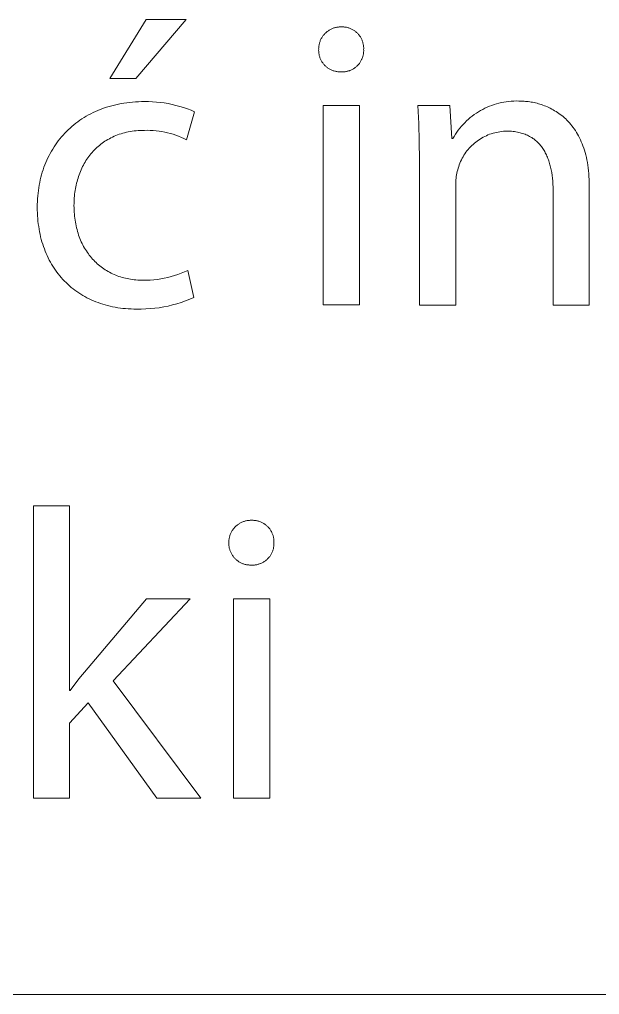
# Model space of a CAD drawing. Header units: millimetres. Extents: x -1519 to 3497, y -297 to 3208.
# Drawn here: x 2836.5 to 2907.2, y -296.8 to -177.9 of the extents above; entities that cross this region are included whole.
import ezdxf

# ---------------------------------------------------------------- set-up
doc = ezdxf.new("R2010")
doc.units = ezdxf.units.MM
doc.header["$MEASUREMENT"] = 0
doc.layers.add('Domyślny', color=7, linetype='Continuous', true_color=0x000000)

msp = doc.modelspace()

# ---------------------------------------------------------------- linework, layer by layer
at = {"layer": 'Domyślny', "color": 18, "lineweight": 15, "true_color": 0x000000}
for p, q in [((2847.51, -185.12), (2851.95, -177.94)), ((2856.81, -177.94), (2850.68, -185.12)), ((2851.95, -177.94), (2856.81, -177.94)), ((2873.93, -179.47), (2874, -179.41)), ((2874, -179.41), (2874.07, -179.35)), ((2874.07, -179.35), (2874.15, -179.3)), ((2874.15, -179.3), (2874.23, -179.25)), ((2874.23, -179.25), (2874.31, -179.2)), ((2874.31, -179.2), (2874.39, -179.15)), ((2874.39, -179.15), (2874.47, -179.11)), ((2874.47, -179.11), (2874.56, -179.07)), ((2874.56, -179.07), (2874.64, -179.04)), ((2874.64, -179.04), (2874.73, -179)), ((2874.73, -179), (2874.82, -178.97)), ((2874.82, -178.97), (2874.91, -178.94)), ((2874.91, -178.94), (2875, -178.92)), ((2875, -178.92), (2875.09, -178.9)), ((2875.09, -178.9), (2875.18, -178.88)), ((2875.18, -178.88), (2875.27, -178.86)), ((2875.27, -178.86), (2875.37, -178.85)), ((2875.37, -178.85), (2875.46, -178.84)), ((2875.46, -178.84), (2875.55, -178.84)), ((2875.55, -178.84), (2875.65, -178.84)), ((2875.65, -178.84), (2875.74, -178.84)), ((2875.74, -178.84), (2875.83, -178.84)), ((2875.83, -178.84), (2875.92, -178.84)), ((2875.92, -178.84), (2876.01, -178.84)), ((2876.01, -178.84), (2876.1, -178.85)), ((2876.1, -178.85), (2876.19, -178.86)), ((2876.19, -178.86), (2876.28, -178.88)), ((2876.28, -178.88), (2876.37, -178.89)), ((2876.37, -178.89), (2876.46, -178.92)), ((2876.46, -178.92), (2876.55, -178.94)), ((2876.55, -178.94), (2876.63, -178.97)), ((2876.63, -178.97), (2876.72, -179)), ((2876.72, -179), (2876.8, -179.03)), ((2876.8, -179.03), (2876.89, -179.06)), ((2876.89, -179.06), (2876.97, -179.1)), ((2876.97, -179.1), (2877.05, -179.14)), ((2877.05, -179.14), (2877.13, -179.19)), ((2877.13, -179.19), (2877.21, -179.23)), ((2877.21, -179.23), (2877.28, -179.28)), ((2877.28, -179.28), (2877.36, -179.33)), ((2877.36, -179.33), (2877.43, -179.39)), ((2877.43, -179.39), (2877.5, -179.45)), ((2873.1, -180.69), (2873.13, -180.6)), ((2873.13, -180.6), (2873.16, -180.51)), ((2873.16, -180.51), (2873.2, -180.43)), ((2873.2, -180.43), (2873.24, -180.34)), ((2873.24, -180.34), (2873.28, -180.26)), ((2873.28, -180.26), (2873.33, -180.18)), ((2873.33, -180.18), (2873.38, -180.1)), ((2873.38, -180.1), (2873.43, -180.02)), ((2873.43, -180.02), (2873.48, -179.94)), ((2873.48, -179.94), (2873.54, -179.87)), ((2873.54, -179.87), (2873.6, -179.8)), ((2873.6, -179.8), (2873.66, -179.73)), ((2873.66, -179.73), (2873.72, -179.66)), ((2873.72, -179.66), (2873.79, -179.59)), ((2873.79, -179.59), (2873.86, -179.53)), ((2873.86, -179.53), (2873.93, -179.47)), ((2877.5, -179.45), (2877.57, -179.5)), ((2877.57, -179.5), (2877.64, -179.57)), ((2877.64, -179.57), (2877.7, -179.63)), ((2877.7, -179.63), (2877.76, -179.7)), ((2877.76, -179.7), (2877.82, -179.76)), ((2877.82, -179.76), (2877.88, -179.83)), ((2877.88, -179.83), (2877.94, -179.91)), ((2877.94, -179.91), (2877.99, -179.98)), ((2877.99, -179.98), (2878.04, -180.06)), ((2878.04, -180.06), (2878.09, -180.13)), ((2878.09, -180.13), (2878.13, -180.21)), ((2878.13, -180.21), (2878.17, -180.29)), ((2878.17, -180.29), (2878.21, -180.37)), ((2878.21, -180.37), (2878.25, -180.46)), ((2878.25, -180.46), (2878.28, -180.54)), ((2878.28, -180.54), (2878.31, -180.63)), ((2878.31, -180.63), (2878.34, -180.71)), ((2872.96, -181.52), (2872.97, -181.42)), ((2872.97, -181.61), (2872.96, -181.52)), ((2872.96, -181.7), (2872.97, -181.61)), ((2872.97, -181.79), (2872.96, -181.7)), ((2872.97, -181.33), (2872.98, -181.24)), ((2872.97, -181.42), (2872.97, -181.33)), ((2872.97, -181.88), (2872.97, -181.79)), ((2872.98, -181.24), (2872.99, -181.14)), ((2872.99, -181.14), (2873.01, -181.05)), ((2873.01, -181.05), (2873.03, -180.96)), ((2873.03, -180.96), (2873.05, -180.87)), ((2873.05, -180.87), (2873.07, -180.78)), ((2873.07, -180.78), (2873.1, -180.69)), ((2878.34, -180.71), (2878.36, -180.8)), ((2878.36, -180.8), (2878.38, -180.89)), ((2878.38, -180.89), (2878.4, -180.98)), ((2878.4, -180.98), (2878.42, -181.07)), ((2878.42, -181.07), (2878.43, -181.16)), ((2878.43, -181.16), (2878.44, -181.25)), ((2878.44, -181.25), (2878.45, -181.34)), ((2878.45, -181.52), (2878.44, -181.61)), ((2878.44, -181.61), (2878.45, -181.7)), ((2878.45, -181.79), (2878.44, -181.88)), ((2878.45, -181.34), (2878.45, -181.43)), ((2878.45, -181.43), (2878.45, -181.52)), ((2878.45, -181.7), (2878.45, -181.79)), ((2872.98, -181.97), (2872.97, -181.88)), ((2872.99, -182.06), (2872.98, -181.97)), ((2873.01, -182.15), (2872.99, -182.06)), ((2873.02, -182.24), (2873.01, -182.15)), ((2873.04, -182.33), (2873.02, -182.24)), ((2873.07, -182.42), (2873.04, -182.33)), ((2873.09, -182.5), (2873.07, -182.42)), ((2873.12, -182.59), (2873.09, -182.5)), ((2873.15, -182.67), (2873.12, -182.59)), ((2873.19, -182.76), (2873.15, -182.67)), ((2873.23, -182.84), (2873.19, -182.76)), ((2873.27, -182.92), (2873.23, -182.84)), ((2873.31, -183), (2873.27, -182.92)), ((2873.36, -183.08), (2873.31, -183)), ((2878.11, -182.99), (2878.07, -183.07)), ((2878.15, -182.91), (2878.11, -182.99)), ((2878.19, -182.83), (2878.15, -182.91)), ((2878.23, -182.75), (2878.19, -182.83)), ((2878.27, -182.67), (2878.23, -182.75)), ((2878.3, -182.58), (2878.27, -182.67)), ((2878.33, -182.5), (2878.3, -182.58)), ((2878.35, -182.41), (2878.33, -182.5)), ((2878.37, -182.32), (2878.35, -182.41)), ((2878.39, -182.24), (2878.37, -182.32)), ((2878.41, -182.15), (2878.39, -182.24)), ((2878.42, -182.06), (2878.41, -182.15)), ((2878.43, -181.97), (2878.42, -182.06)), ((2878.44, -181.88), (2878.43, -181.97)), ((2873.41, -183.15), (2873.36, -183.08)), ((2873.46, -183.23), (2873.41, -183.15)), ((2873.51, -183.3), (2873.46, -183.23)), ((2873.57, -183.37), (2873.51, -183.3)), ((2873.63, -183.44), (2873.57, -183.37)), ((2873.69, -183.5), (2873.63, -183.44)), ((2873.75, -183.57), (2873.69, -183.5)), ((2873.82, -183.63), (2873.75, -183.57)), ((2873.89, -183.69), (2873.82, -183.63)), ((2873.96, -183.75), (2873.89, -183.69)), ((2874.03, -183.8), (2873.96, -183.75)), ((2874.1, -183.86), (2874.03, -183.8)), ((2874.18, -183.91), (2874.1, -183.86)), ((2874.26, -183.95), (2874.18, -183.91)), ((2874.33, -184), (2874.26, -183.95)), ((2874.41, -184.04), (2874.33, -184)), ((2874.5, -184.08), (2874.41, -184.04)), ((2874.58, -184.11), (2874.5, -184.08)), ((2874.66, -184.15), (2874.58, -184.11)), ((2874.75, -184.18), (2874.66, -184.15)), ((2874.83, -184.21), (2874.75, -184.18)), ((2876.7, -184.18), (2876.61, -184.2)), ((2876.78, -184.14), (2876.7, -184.18)), ((2876.87, -184.11), (2876.78, -184.14)), ((2876.95, -184.07), (2876.87, -184.11)), ((2877.03, -184.03), (2876.95, -184.07)), ((2877.11, -183.99), (2877.03, -184.03)), ((2877.19, -183.95), (2877.11, -183.99)), ((2877.26, -183.9), (2877.19, -183.95)), ((2877.34, -183.85), (2877.26, -183.9)), ((2877.41, -183.8), (2877.34, -183.85)), ((2877.48, -183.74), (2877.41, -183.8)), ((2877.55, -183.68), (2877.48, -183.74)), ((2877.61, -183.62), (2877.55, -183.68)), ((2877.68, -183.56), (2877.61, -183.62)), ((2877.74, -183.5), (2877.68, -183.56)), ((2877.8, -183.43), (2877.74, -183.5)), ((2877.86, -183.36), (2877.8, -183.43)), ((2877.92, -183.29), (2877.86, -183.36)), ((2877.97, -183.22), (2877.92, -183.29)), ((2878.02, -183.14), (2877.97, -183.22)), ((2878.07, -183.07), (2878.02, -183.14)), ((2850.68, -185.12), (2847.51, -185.12)), ((2874.92, -184.23), (2874.83, -184.21)), ((2875.01, -184.25), (2874.92, -184.23)), ((2875.1, -184.27), (2875.01, -184.25)), ((2875.19, -184.29), (2875.1, -184.27)), ((2875.28, -184.3), (2875.19, -184.29)), ((2875.37, -184.31), (2875.28, -184.3)), ((2875.46, -184.31), (2875.37, -184.31)), ((2875.55, -184.32), (2875.46, -184.31)), ((2875.64, -184.32), (2875.55, -184.32)), ((2875.73, -184.32), (2875.64, -184.32)), ((2875.82, -184.32), (2875.73, -184.32)), ((2875.91, -184.32), (2875.82, -184.32)), ((2876, -184.32), (2875.91, -184.32)), ((2876.09, -184.31), (2876, -184.32)), ((2876.18, -184.3), (2876.09, -184.31)), ((2876.26, -184.29), (2876.18, -184.3)), ((2876.35, -184.27), (2876.26, -184.29)), ((2876.44, -184.25), (2876.35, -184.27)), ((2876.53, -184.23), (2876.44, -184.25)), ((2876.61, -184.2), (2876.53, -184.23)), ((2846.07, -189.02), (2846.36, -188.9)), ((2846.36, -188.9), (2846.66, -188.79)), ((2846.66, -188.79), (2846.97, -188.68)), ((2846.97, -188.68), (2847.28, -188.58)), ((2847.28, -188.58), (2847.6, -188.49)), ((2847.6, -188.49), (2847.92, -188.4)), ((2847.92, -188.4), (2848.25, -188.32)), ((2848.25, -188.32), (2848.58, -188.25)), ((2848.58, -188.25), (2848.91, -188.19)), ((2848.91, -188.19), (2849.25, -188.13)), ((2849.25, -188.13), (2849.59, -188.08)), ((2849.59, -188.08), (2849.94, -188.04)), ((2849.94, -188.04), (2850.3, -188)), ((2850.3, -188), (2850.65, -187.98)), ((2850.65, -187.98), (2851.01, -187.96)), ((2851.01, -187.96), (2851.38, -187.95)), ((2851.38, -187.95), (2851.75, -187.94)), ((2851.75, -187.94), (2852.23, -187.94)), ((2852.23, -187.94), (2852.72, -187.96)), ((2852.72, -187.96), (2853.2, -188)), ((2853.2, -188), (2853.68, -188.05)), ((2853.68, -188.05), (2854.16, -188.11)), ((2854.16, -188.11), (2854.63, -188.19)), ((2854.63, -188.19), (2855.11, -188.29)), ((2855.11, -188.29), (2855.58, -188.4)), ((2855.58, -188.4), (2856.05, -188.52)), ((2856.05, -188.52), (2856.51, -188.67)), ((2856.51, -188.67), (2856.97, -188.82)), ((2856.97, -188.82), (2857.42, -188.99)), ((2873.52, -188.43), (2877.94, -188.43)), ((2873.52, -212.73), (2873.52, -188.43)), ((2877.94, -188.43), (2877.94, -212.73)), ((2885.16, -190.61), (2885.03, -188.42)), ((2885.03, -188.42), (2888.95, -188.42)), ((2888.95, -188.42), (2889.2, -192.44)), ((2892.68, -189.03), (2892.95, -188.89)), ((2892.95, -188.89), (2893.22, -188.75)), ((2893.22, -188.75), (2893.5, -188.62)), ((2893.5, -188.62), (2893.78, -188.51)), ((2893.78, -188.51), (2894.06, -188.4)), ((2894.06, -188.4), (2894.35, -188.3)), ((2894.35, -188.3), (2894.64, -188.21)), ((2894.64, -188.21), (2894.93, -188.13)), ((2894.93, -188.13), (2895.23, -188.06)), ((2895.23, -188.06), (2895.52, -188)), ((2895.52, -188), (2895.82, -187.96)), ((2895.82, -187.96), (2896.13, -187.92)), ((2896.13, -187.92), (2896.43, -187.89)), ((2896.43, -187.89), (2896.73, -187.87)), ((2896.73, -187.87), (2897.03, -187.86)), ((2897.03, -187.86), (2897.34, -187.87)), ((2897.34, -187.87), (2897.5, -187.87)), ((2897.5, -187.87), (2897.66, -187.87)), ((2897.66, -187.87), (2897.82, -187.88)), ((2897.82, -187.88), (2897.99, -187.89)), ((2897.99, -187.89), (2898.16, -187.91)), ((2898.16, -187.91), (2898.33, -187.92)), ((2898.33, -187.92), (2898.5, -187.94)), ((2898.5, -187.94), (2898.68, -187.97)), ((2898.68, -187.97), (2898.85, -188)), ((2898.85, -188), (2899.03, -188.03)), ((2899.03, -188.03), (2899.21, -188.07)), ((2899.21, -188.07), (2899.38, -188.11)), ((2899.38, -188.11), (2899.56, -188.15)), ((2899.56, -188.15), (2899.74, -188.2)), ((2899.74, -188.2), (2899.92, -188.25)), ((2899.92, -188.25), (2900.1, -188.31)), ((2900.1, -188.31), (2900.28, -188.37)), ((2900.28, -188.37), (2900.46, -188.44)), ((2900.46, -188.44), (2900.65, -188.51)), ((2900.65, -188.51), (2900.83, -188.59)), ((2900.83, -188.59), (2901, -188.67)), ((2901, -188.67), (2901.18, -188.76)), ((2901.18, -188.76), (2901.36, -188.85)), ((2901.36, -188.85), (2901.54, -188.94)), ((2901.54, -188.94), (2901.71, -189.05)), ((2843.88, -190.22), (2844.13, -190.05)), ((2844.13, -190.05), (2844.39, -189.88)), ((2844.39, -189.88), (2844.66, -189.72)), ((2844.66, -189.72), (2844.93, -189.57)), ((2844.93, -189.57), (2845.2, -189.42)), ((2845.2, -189.42), (2845.49, -189.28)), ((2845.49, -189.28), (2845.77, -189.15)), ((2845.77, -189.15), (2846.07, -189.02)), ((2857.86, -189.18), (2856.88, -192.6)), ((2857.42, -188.99), (2857.86, -189.18)), ((2890.98, -190.3), (2891.2, -190.09)), ((2891.2, -190.09), (2891.43, -189.89)), ((2891.43, -189.89), (2891.67, -189.71)), ((2891.67, -189.71), (2891.92, -189.53)), ((2891.92, -189.53), (2892.17, -189.35)), ((2892.17, -189.35), (2892.42, -189.19)), ((2892.42, -189.19), (2892.68, -189.03)), ((2901.71, -189.05), (2901.89, -189.15)), ((2901.89, -189.15), (2902.06, -189.27)), ((2902.06, -189.27), (2902.23, -189.38)), ((2902.23, -189.38), (2902.4, -189.51)), ((2902.4, -189.51), (2902.57, -189.64)), ((2902.57, -189.64), (2902.73, -189.77)), ((2902.73, -189.77), (2902.9, -189.92)), ((2902.9, -189.92), (2903.06, -190.06)), ((2903.06, -190.06), (2903.21, -190.22)), ((2842.46, -191.37), (2842.68, -191.16)), ((2842.68, -191.16), (2842.91, -190.96)), ((2842.91, -190.96), (2843.14, -190.77)), ((2843.14, -190.77), (2843.38, -190.58)), ((2843.38, -190.58), (2843.63, -190.4)), ((2843.63, -190.4), (2843.88, -190.22)), ((2885.22, -192.81), (2885.16, -190.61)), ((2889.97, -191.43), (2890.15, -191.19)), ((2890.15, -191.19), (2890.35, -190.95)), ((2890.35, -190.95), (2890.55, -190.73)), ((2890.55, -190.73), (2890.76, -190.51)), ((2890.76, -190.51), (2890.98, -190.3)), ((2903.21, -190.22), (2903.37, -190.38)), ((2903.37, -190.38), (2903.52, -190.55)), ((2903.52, -190.55), (2903.67, -190.72)), ((2903.67, -190.72), (2903.82, -190.9)), ((2903.82, -190.9), (2903.96, -191.09)), ((2903.96, -191.09), (2904.1, -191.28)), ((2904.1, -191.28), (2904.23, -191.48)), ((2841.25, -192.72), (2841.44, -192.48)), ((2841.44, -192.48), (2841.63, -192.25)), ((2841.63, -192.25), (2841.83, -192.02)), ((2841.83, -192.02), (2842.03, -191.8)), ((2842.03, -191.8), (2842.24, -191.58)), ((2842.24, -191.58), (2842.46, -191.37)), ((2847.47, -192.46), (2847.29, -192.56)), ((2847.66, -192.36), (2847.47, -192.46)), ((2847.86, -192.26), (2847.66, -192.36)), ((2848.06, -192.17), (2847.86, -192.26)), ((2848.26, -192.09), (2848.06, -192.17)), ((2848.46, -192.01), (2848.26, -192.09)), ((2848.67, -191.93), (2848.46, -192.01)), ((2848.89, -191.86), (2848.67, -191.93)), ((2849.1, -191.8), (2848.89, -191.86)), ((2849.33, -191.74), (2849.1, -191.8)), ((2849.55, -191.68), (2849.33, -191.74)), ((2849.78, -191.64), (2849.55, -191.68)), ((2850.01, -191.59), (2849.78, -191.64)), ((2850.25, -191.56), (2850.01, -191.59)), ((2850.49, -191.52), (2850.25, -191.56)), ((2850.73, -191.5), (2850.49, -191.52)), ((2850.98, -191.48), (2850.73, -191.5)), ((2851.23, -191.46), (2850.98, -191.48)), ((2851.49, -191.45), (2851.23, -191.46)), ((2851.75, -191.45), (2851.49, -191.45)), ((2852.1, -191.44), (2851.75, -191.45)), ((2852.46, -191.45), (2852.1, -191.44)), ((2852.81, -191.46), (2852.46, -191.45)), ((2853.17, -191.49), (2852.81, -191.46)), ((2853.52, -191.53), (2853.17, -191.49)), ((2853.87, -191.59), (2853.52, -191.53)), ((2854.22, -191.65), (2853.87, -191.59)), ((2854.56, -191.73), (2854.22, -191.65)), ((2854.91, -191.82), (2854.56, -191.73)), ((2855.24, -191.92), (2854.91, -191.82)), ((2855.58, -192.03), (2855.24, -191.92)), ((2855.91, -192.16), (2855.58, -192.03)), ((2856.24, -192.3), (2855.91, -192.16)), ((2856.56, -192.44), (2856.24, -192.3)), ((2856.88, -192.6), (2856.56, -192.44)), ((2889.2, -192.44), (2889.3, -192.44)), ((2889.3, -192.44), (2889.46, -192.18)), ((2889.46, -192.18), (2889.62, -191.92)), ((2889.62, -191.92), (2889.79, -191.67)), ((2889.79, -191.67), (2889.97, -191.43)), ((2892.63, -192.51), (2892.45, -192.63)), ((2892.81, -192.4), (2892.63, -192.51)), ((2893, -192.29), (2892.81, -192.4)), ((2893.19, -192.19), (2893, -192.29)), ((2893.39, -192.1), (2893.19, -192.19)), ((2893.59, -192.01), (2893.39, -192.1)), ((2893.79, -191.93), (2893.59, -192.01)), ((2893.99, -191.86), (2893.79, -191.93)), ((2894.2, -191.8), (2893.99, -191.86)), ((2894.41, -191.74), (2894.2, -191.8)), ((2894.62, -191.69), (2894.41, -191.74)), ((2894.83, -191.65), (2894.62, -191.69)), ((2895.04, -191.61), (2894.83, -191.65)), ((2895.26, -191.58), (2895.04, -191.61)), ((2895.47, -191.56), (2895.26, -191.58)), ((2895.69, -191.55), (2895.47, -191.56)), ((2895.9, -191.54), (2895.69, -191.55)), ((2896.09, -191.54), (2895.9, -191.54)), ((2896.28, -191.55), (2896.09, -191.54)), ((2896.47, -191.56), (2896.28, -191.55)), ((2896.65, -191.58), (2896.47, -191.56)), ((2896.82, -191.6), (2896.65, -191.58)), ((2897, -191.62), (2896.82, -191.6)), ((2897.17, -191.65), (2897, -191.62)), ((2897.33, -191.69), (2897.17, -191.65)), ((2897.49, -191.73), (2897.33, -191.69)), ((2897.65, -191.77), (2897.49, -191.73)), ((2897.81, -191.82), (2897.65, -191.77)), ((2897.96, -191.87), (2897.81, -191.82)), ((2898.11, -191.92), (2897.96, -191.87)), ((2898.25, -191.98), (2898.11, -191.92)), ((2898.39, -192.04), (2898.25, -191.98)), ((2898.53, -192.11), (2898.39, -192.04)), ((2898.66, -192.18), (2898.53, -192.11)), ((2898.79, -192.26), (2898.66, -192.18)), ((2898.92, -192.33), (2898.79, -192.26)), ((2899.04, -192.42), (2898.92, -192.33)), ((2899.16, -192.5), (2899.04, -192.42)), ((2899.28, -192.59), (2899.16, -192.5)), ((2904.23, -191.48), (2904.36, -191.69)), ((2904.36, -191.69), (2904.49, -191.9)), ((2904.49, -191.9), (2904.61, -192.12)), ((2904.61, -192.12), (2904.73, -192.35)), ((2904.73, -192.35), (2904.84, -192.59)), ((2840.57, -193.72), (2840.73, -193.46)), ((2840.73, -193.46), (2840.9, -193.21)), ((2840.9, -193.21), (2841.07, -192.96)), ((2841.07, -192.96), (2841.25, -192.72)), ((2845.79, -193.69), (2845.65, -193.84)), ((2845.94, -193.55), (2845.79, -193.69)), ((2846.1, -193.41), (2845.94, -193.55)), ((2846.25, -193.28), (2846.1, -193.41)), ((2846.42, -193.15), (2846.25, -193.28)), ((2846.58, -193.02), (2846.42, -193.15)), ((2846.75, -192.9), (2846.58, -193.02)), ((2846.93, -192.78), (2846.75, -192.9)), ((2847.1, -192.67), (2846.93, -192.78)), ((2847.29, -192.56), (2847.1, -192.67)), ((2885.23, -195.02), (2885.22, -192.81)), ((2891.31, -193.62), (2891.17, -193.78)), ((2891.46, -193.46), (2891.31, -193.62)), ((2891.61, -193.31), (2891.46, -193.46)), ((2891.77, -193.16), (2891.61, -193.31)), ((2891.93, -193.02), (2891.77, -193.16)), ((2892.1, -192.88), (2891.93, -193.02)), ((2892.27, -192.75), (2892.1, -192.88)), ((2892.45, -192.63), (2892.27, -192.75)), ((2899.39, -192.68), (2899.28, -192.59)), ((2899.5, -192.78), (2899.39, -192.68)), ((2899.6, -192.88), (2899.5, -192.78)), ((2899.71, -192.98), (2899.6, -192.88)), ((2899.81, -193.09), (2899.71, -192.98)), ((2899.91, -193.19), (2899.81, -193.09)), ((2900, -193.31), (2899.91, -193.19)), ((2900.09, -193.42), (2900, -193.31)), ((2900.18, -193.54), (2900.09, -193.42)), ((2900.26, -193.66), (2900.18, -193.54)), ((2900.34, -193.78), (2900.26, -193.66)), ((2904.84, -192.59), (2904.95, -192.83)), ((2904.95, -192.83), (2905.06, -193.08)), ((2905.06, -193.08), (2905.16, -193.34)), ((2905.16, -193.34), (2905.25, -193.61)), ((2905.25, -193.61), (2905.34, -193.88)), ((2839.85, -195.08), (2839.98, -194.8)), ((2839.98, -194.8), (2840.12, -194.52)), ((2840.12, -194.52), (2840.26, -194.25)), ((2840.26, -194.25), (2840.41, -193.98)), ((2840.41, -193.98), (2840.57, -193.72)), ((2844.85, -194.79), (2844.74, -194.97)), ((2844.98, -194.63), (2844.85, -194.79)), ((2845.1, -194.46), (2844.98, -194.63)), ((2845.23, -194.3), (2845.1, -194.46)), ((2845.37, -194.14), (2845.23, -194.3)), ((2845.5, -193.99), (2845.37, -194.14)), ((2845.65, -193.84), (2845.5, -193.99)), ((2890.45, -194.85), (2890.35, -195.05)), ((2890.55, -194.66), (2890.45, -194.85)), ((2890.66, -194.48), (2890.55, -194.66)), ((2890.78, -194.3), (2890.66, -194.48)), ((2890.9, -194.12), (2890.78, -194.3)), ((2891.03, -193.95), (2890.9, -194.12)), ((2891.17, -193.78), (2891.03, -193.95)), ((2900.42, -193.91), (2900.34, -193.78)), ((2900.5, -194.04), (2900.42, -193.91)), ((2900.57, -194.17), (2900.5, -194.04)), ((2900.64, -194.31), (2900.57, -194.17)), ((2900.71, -194.44), (2900.64, -194.31)), ((2900.77, -194.58), (2900.71, -194.44)), ((2900.83, -194.73), (2900.77, -194.58)), ((2900.89, -194.87), (2900.83, -194.73)), ((2900.94, -195.02), (2900.89, -194.87)), ((2905.34, -193.88), (2905.42, -194.16)), ((2905.42, -194.16), (2905.5, -194.45)), ((2905.5, -194.45), (2905.57, -194.75)), ((2905.57, -194.75), (2905.63, -195.06)), ((2839.4, -196.25), (2839.5, -195.95)), ((2839.5, -195.95), (2839.61, -195.66)), ((2839.61, -195.66), (2839.73, -195.37)), ((2839.73, -195.37), (2839.85, -195.08)), ((2844.12, -196.06), (2844.03, -196.26)), ((2844.21, -195.87), (2844.12, -196.06)), ((2844.31, -195.69), (2844.21, -195.87)), ((2844.41, -195.5), (2844.31, -195.69)), ((2844.52, -195.32), (2844.41, -195.5)), ((2844.62, -195.14), (2844.52, -195.32)), ((2844.74, -194.97), (2844.62, -195.14)), ((2885.23, -212.74), (2885.23, -195.02)), ((2889.96, -196.05), (2889.9, -196.25)), ((2890.02, -195.84), (2889.96, -196.05)), ((2890.09, -195.64), (2890.02, -195.84)), ((2890.17, -195.44), (2890.09, -195.64)), ((2890.25, -195.24), (2890.17, -195.44)), ((2890.35, -195.05), (2890.25, -195.24)), ((2901, -195.17), (2900.94, -195.02)), ((2901.05, -195.32), (2901, -195.17)), ((2901.09, -195.47), (2901.05, -195.32)), ((2901.14, -195.63), (2901.09, -195.47)), ((2901.18, -195.79), (2901.14, -195.63)), ((2901.22, -195.95), (2901.18, -195.79)), ((2901.29, -196.27), (2901.22, -195.95)), ((2905.63, -195.06), (2905.69, -195.37)), ((2905.69, -195.37), (2905.75, -195.7)), ((2905.75, -195.7), (2905.79, -196.03)), ((2905.79, -196.03), (2905.83, -196.37)), ((2839.05, -197.48), (2839.13, -197.17)), ((2839.13, -197.17), (2839.21, -196.86)), ((2839.21, -196.86), (2839.3, -196.55)), ((2839.3, -196.55), (2839.4, -196.25)), ((2843.65, -197.27), (2843.59, -197.47)), ((2843.72, -197.06), (2843.65, -197.27)), ((2843.79, -196.85), (2843.72, -197.06)), ((2843.87, -196.65), (2843.79, -196.85)), ((2843.95, -196.45), (2843.87, -196.65)), ((2844.03, -196.26), (2843.95, -196.45)), ((2889.73, -197.08), (2889.7, -197.28)), ((2889.76, -196.87), (2889.73, -197.08)), ((2889.8, -196.66), (2889.76, -196.87)), ((2889.85, -196.46), (2889.8, -196.66)), ((2889.9, -196.25), (2889.85, -196.46)), ((2901.35, -196.6), (2901.29, -196.27)), ((2901.4, -196.94), (2901.35, -196.6)), ((2901.44, -197.29), (2901.4, -196.94)), ((2905.83, -196.37), (2905.86, -196.72)), ((2905.86, -196.72), (2905.89, -197.08)), ((2905.89, -197.08), (2905.91, -197.44)), ((2838.82, -198.78), (2838.87, -198.45)), ((2838.87, -198.45), (2838.92, -198.12)), ((2838.92, -198.12), (2838.99, -197.8)), ((2838.99, -197.8), (2839.05, -197.48)), ((2843.38, -198.33), (2843.34, -198.55)), ((2843.43, -198.12), (2843.38, -198.33)), ((2843.48, -197.9), (2843.43, -198.12)), ((2843.53, -197.69), (2843.48, -197.9)), ((2843.59, -197.47), (2843.53, -197.69)), ((2889.69, -197.49), (2889.67, -197.7)), ((2889.67, -197.7), (2889.67, -197.91)), ((2889.67, -197.91), (2889.67, -198.12)), ((2889.67, -198.12), (2889.67, -212.74)), ((2889.7, -197.28), (2889.69, -197.49)), ((2901.47, -197.64), (2901.44, -197.29)), ((2901.5, -198), (2901.47, -197.64)), ((2901.51, -198.36), (2901.5, -198)), ((2901.51, -198.72), (2901.51, -198.36)), ((2905.91, -197.44), (2905.92, -197.82)), ((2905.92, -197.82), (2905.92, -198.21)), ((2905.92, -198.21), (2905.92, -212.74)), ((2838.72, -199.78), (2838.75, -199.44)), ((2838.75, -199.44), (2838.78, -199.11)), ((2838.78, -199.11), (2838.82, -198.78)), ((2843.22, -199.46), (2843.2, -199.69)), ((2843.24, -199.23), (2843.22, -199.46)), ((2843.27, -199), (2843.24, -199.23)), ((2843.3, -198.78), (2843.27, -199)), ((2843.34, -198.55), (2843.3, -198.78)), ((2901.51, -212.74), (2901.51, -198.72)), ((2838.69, -200.47), (2838.7, -200.13)), ((2838.69, -200.82), (2838.69, -200.47)), ((2838.69, -201.17), (2838.69, -200.82)), ((2838.7, -200.13), (2838.72, -199.78)), ((2843.17, -200.38), (2843.16, -200.62)), ((2843.16, -200.62), (2843.17, -200.88)), ((2843.18, -199.92), (2843.17, -200.15)), ((2843.17, -200.15), (2843.17, -200.38)), ((2843.2, -199.69), (2843.18, -199.92)), ((2838.7, -201.51), (2838.69, -201.17)), ((2838.72, -201.85), (2838.7, -201.51)), ((2838.74, -202.18), (2838.72, -201.85)), ((2843.17, -200.88), (2843.18, -201.14)), ((2843.18, -201.14), (2843.19, -201.4)), ((2843.19, -201.4), (2843.21, -201.65)), ((2843.21, -201.65), (2843.23, -201.9)), ((2843.23, -201.9), (2843.26, -202.14)), ((2838.77, -202.52), (2838.74, -202.18)), ((2838.81, -202.84), (2838.77, -202.52)), ((2838.86, -203.17), (2838.81, -202.84)), ((2838.91, -203.49), (2838.86, -203.17)), ((2843.26, -202.14), (2843.29, -202.39)), ((2843.29, -202.39), (2843.33, -202.63)), ((2843.33, -202.63), (2843.37, -202.86)), ((2843.37, -202.86), (2843.42, -203.1)), ((2843.42, -203.1), (2843.47, -203.32)), ((2838.97, -203.8), (2838.91, -203.49)), ((2839.03, -204.11), (2838.97, -203.8)), ((2839.1, -204.42), (2839.03, -204.11)), ((2843.47, -203.32), (2843.53, -203.55)), ((2843.53, -203.55), (2843.59, -203.77)), ((2843.59, -203.77), (2843.66, -203.99)), ((2843.66, -203.99), (2843.73, -204.21)), ((2843.73, -204.21), (2843.8, -204.42)), ((2839.18, -204.73), (2839.1, -204.42)), ((2839.26, -205.02), (2839.18, -204.73)), ((2839.35, -205.32), (2839.26, -205.02)), ((2839.45, -205.61), (2839.35, -205.32)), ((2843.8, -204.42), (2843.88, -204.62)), ((2843.88, -204.62), (2843.96, -204.83)), ((2843.96, -204.83), (2844.05, -205.03)), ((2844.05, -205.03), (2844.15, -205.23)), ((2844.15, -205.23), (2844.24, -205.42)), ((2844.24, -205.42), (2844.34, -205.61)), ((2839.55, -205.89), (2839.45, -205.61)), ((2839.66, -206.18), (2839.55, -205.89)), ((2839.77, -206.45), (2839.66, -206.18)), ((2839.89, -206.72), (2839.77, -206.45)), ((2840.02, -206.99), (2839.89, -206.72)), ((2844.34, -205.61), (2844.45, -205.79)), ((2844.45, -205.79), (2844.56, -205.97)), ((2844.56, -205.97), (2844.67, -206.15)), ((2844.67, -206.15), (2844.79, -206.32)), ((2844.79, -206.32), (2844.91, -206.49)), ((2844.91, -206.49), (2845.03, -206.66)), ((2845.03, -206.66), (2845.16, -206.82)), ((2840.15, -207.25), (2840.02, -206.99)), ((2840.29, -207.51), (2840.15, -207.25)), ((2840.44, -207.77), (2840.29, -207.51)), ((2840.59, -208.01), (2840.44, -207.77)), ((2845.16, -206.82), (2845.29, -206.98)), ((2845.29, -206.98), (2845.43, -207.13)), ((2845.43, -207.13), (2845.57, -207.28)), ((2845.57, -207.28), (2845.71, -207.43)), ((2845.71, -207.43), (2845.85, -207.57)), ((2845.85, -207.57), (2846, -207.71)), ((2846, -207.71), (2846.16, -207.84)), ((2846.16, -207.84), (2846.31, -207.97)), ((2840.74, -208.26), (2840.59, -208.01)), ((2840.9, -208.49), (2840.74, -208.26)), ((2841.07, -208.73), (2840.9, -208.49)), ((2841.25, -208.95), (2841.07, -208.73)), ((2841.42, -209.18), (2841.25, -208.95)), ((2846.31, -207.97), (2846.47, -208.09)), ((2846.47, -208.09), (2846.64, -208.21)), ((2846.64, -208.21), (2846.8, -208.33)), ((2846.8, -208.33), (2846.97, -208.44)), ((2846.97, -208.44), (2847.14, -208.54)), ((2847.14, -208.54), (2847.32, -208.65)), ((2847.32, -208.65), (2847.5, -208.75)), ((2847.5, -208.75), (2847.68, -208.84)), ((2847.68, -208.84), (2847.86, -208.93)), ((2847.86, -208.93), (2848.05, -209.01)), ((2848.05, -209.01), (2848.24, -209.09)), ((2848.24, -209.09), (2848.43, -209.17)), ((2855, -209.27), (2855.41, -209.15)), ((2855.41, -209.15), (2855.82, -209.01)), ((2855.82, -209.01), (2856.22, -208.86)), ((2856.22, -208.86), (2856.62, -208.7)), ((2856.62, -208.7), (2857.01, -208.52)), ((2857.01, -208.52), (2857.76, -211.81)), ((2841.61, -209.39), (2841.42, -209.18)), ((2841.8, -209.61), (2841.61, -209.39)), ((2841.99, -209.81), (2841.8, -209.61)), ((2842.19, -210.01), (2841.99, -209.81)), ((2842.4, -210.21), (2842.19, -210.01)), ((2842.61, -210.4), (2842.4, -210.21)), ((2848.43, -209.17), (2848.63, -209.24)), ((2848.63, -209.24), (2848.82, -209.3)), ((2848.82, -209.3), (2849.02, -209.37)), ((2849.02, -209.37), (2849.23, -209.42)), ((2849.23, -209.42), (2849.43, -209.47)), ((2849.43, -209.47), (2849.64, -209.52)), ((2849.64, -209.52), (2849.85, -209.56)), ((2849.85, -209.56), (2850.06, -209.6)), ((2850.06, -209.6), (2850.27, -209.63)), ((2850.27, -209.63), (2850.49, -209.66)), ((2850.49, -209.66), (2850.71, -209.68)), ((2850.71, -209.68), (2850.93, -209.7)), ((2850.93, -209.7), (2851.15, -209.71)), ((2851.15, -209.71), (2851.37, -209.72)), ((2851.37, -209.72), (2851.6, -209.72)), ((2851.6, -209.72), (2852.03, -209.72)), ((2852.03, -209.72), (2852.46, -209.7)), ((2852.46, -209.7), (2852.89, -209.66)), ((2852.89, -209.66), (2853.32, -209.61)), ((2853.32, -209.61), (2853.74, -209.55)), ((2853.74, -209.55), (2854.16, -209.47)), ((2854.16, -209.47), (2854.58, -209.38)), ((2854.58, -209.38), (2855, -209.27)), ((2842.83, -210.58), (2842.61, -210.4)), ((2843.05, -210.76), (2842.83, -210.58)), ((2843.28, -210.94), (2843.05, -210.76)), ((2843.51, -211.1), (2843.28, -210.94)), ((2843.74, -211.26), (2843.51, -211.1)), ((2843.99, -211.42), (2843.74, -211.26)), ((2844.23, -211.57), (2843.99, -211.42)), ((2844.48, -211.71), (2844.23, -211.57)), ((2844.74, -211.85), (2844.48, -211.71)), ((2845, -211.98), (2844.74, -211.85)), ((2845.27, -212.11), (2845, -211.98)), ((2845.54, -212.22), (2845.27, -212.11)), ((2845.81, -212.34), (2845.54, -212.22)), ((2846.09, -212.44), (2845.81, -212.34)), ((2846.38, -212.54), (2846.09, -212.44)), ((2846.66, -212.64), (2846.38, -212.54)), ((2846.96, -212.72), (2846.66, -212.64)), ((2855.7, -212.58), (2855.17, -212.73)), ((2856.22, -212.42), (2855.7, -212.58)), ((2856.74, -212.23), (2856.22, -212.42)), ((2857.26, -212.03), (2856.74, -212.23)), ((2857.76, -211.81), (2857.26, -212.03)), ((2847.25, -212.8), (2846.96, -212.72)), ((2847.56, -212.88), (2847.25, -212.8)), ((2847.86, -212.94), (2847.56, -212.88)), ((2848.17, -213), (2847.86, -212.94)), ((2848.49, -213.06), (2848.17, -213)), ((2848.81, -213.1), (2848.49, -213.06)), ((2849.13, -213.14), (2848.81, -213.1)), ((2849.45, -213.17), (2849.13, -213.14)), ((2849.78, -213.2), (2849.45, -213.17)), ((2850.12, -213.22), (2849.78, -213.2)), ((2850.46, -213.23), (2850.12, -213.22)), ((2850.8, -213.23), (2850.46, -213.23)), ((2851.35, -213.23), (2850.8, -213.23)), ((2851.9, -213.22), (2851.35, -213.23)), ((2852.45, -213.18), (2851.9, -213.22)), ((2853, -213.13), (2852.45, -213.18)), ((2853.55, -213.06), (2853, -213.13)), ((2854.09, -212.97), (2853.55, -213.06)), ((2854.63, -212.86), (2854.09, -212.97)), ((2855.17, -212.73), (2854.63, -212.86)), ((2877.94, -212.73), (2873.52, -212.73)), ((2889.67, -212.74), (2885.23, -212.74)), ((2905.92, -212.74), (2901.51, -212.74)), ((2838.23, -272.86), (2838.23, -237.21)), ((2838.23, -237.21), (2842.6, -237.21)), ((2842.6, -237.21), (2842.6, -259.71)), ((2862.55, -240.07), (2862.6, -240)), ((2862.6, -240), (2862.66, -239.93)), ((2862.66, -239.93), (2862.72, -239.86)), ((2862.72, -239.86), (2862.79, -239.79)), ((2862.79, -239.79), (2862.85, -239.72)), ((2862.85, -239.72), (2862.92, -239.66)), ((2862.92, -239.66), (2862.99, -239.6)), ((2862.99, -239.6), (2863.07, -239.54)), ((2863.07, -239.54), (2863.14, -239.48)), ((2863.14, -239.48), (2863.22, -239.43)), ((2863.22, -239.43), (2863.29, -239.38)), ((2863.29, -239.38), (2863.37, -239.33)), ((2863.37, -239.33), (2863.45, -239.29)), ((2863.45, -239.29), (2863.54, -239.25)), ((2863.54, -239.25), (2863.62, -239.21)), ((2863.62, -239.21), (2863.71, -239.17)), ((2863.71, -239.17), (2863.79, -239.14)), ((2863.79, -239.14), (2863.88, -239.11)), ((2863.88, -239.11), (2863.97, -239.08)), ((2863.97, -239.08), (2864.06, -239.05)), ((2864.06, -239.05), (2864.15, -239.03)), ((2864.15, -239.03), (2864.24, -239.01)), ((2864.24, -239.01), (2864.33, -239)), ((2864.33, -239), (2864.43, -238.99)), ((2864.43, -238.99), (2864.52, -238.98)), ((2864.52, -238.98), (2864.61, -238.97)), ((2864.61, -238.97), (2864.7, -238.97)), ((2864.7, -238.97), (2864.8, -238.97)), ((2864.8, -238.97), (2864.89, -238.97)), ((2864.89, -238.97), (2864.98, -238.97)), ((2864.98, -238.97), (2865.07, -238.98)), ((2865.07, -238.98), (2865.16, -238.98)), ((2865.16, -238.98), (2865.25, -238.99)), ((2865.25, -238.99), (2865.34, -239.01)), ((2865.34, -239.01), (2865.43, -239.02)), ((2865.43, -239.02), (2865.52, -239.04)), ((2865.52, -239.04), (2865.61, -239.07)), ((2865.61, -239.07), (2865.69, -239.09)), ((2865.69, -239.09), (2865.78, -239.12)), ((2865.78, -239.12), (2865.86, -239.16)), ((2865.86, -239.16), (2865.95, -239.19)), ((2865.95, -239.19), (2866.03, -239.23)), ((2866.03, -239.23), (2866.11, -239.27)), ((2866.11, -239.27), (2866.19, -239.31)), ((2866.19, -239.31), (2866.27, -239.36)), ((2866.27, -239.36), (2866.34, -239.41)), ((2866.34, -239.41), (2866.42, -239.46)), ((2866.42, -239.46), (2866.49, -239.51)), ((2866.49, -239.51), (2866.56, -239.57)), ((2866.56, -239.57), (2866.63, -239.63)), ((2866.63, -239.63), (2866.7, -239.69)), ((2866.7, -239.69), (2866.76, -239.75)), ((2866.76, -239.75), (2866.83, -239.82)), ((2866.83, -239.82), (2866.89, -239.89)), ((2866.89, -239.89), (2866.95, -239.95)), ((2866.95, -239.95), (2867, -240.03)), ((2867, -240.03), (2867.05, -240.1)), ((2862.06, -241.26), (2862.07, -241.17)), ((2862.07, -241.17), (2862.09, -241.08)), ((2862.09, -241.08), (2862.11, -240.99)), ((2862.11, -240.99), (2862.14, -240.9)), ((2862.14, -240.9), (2862.16, -240.81)), ((2862.16, -240.81), (2862.2, -240.72)), ((2862.2, -240.72), (2862.23, -240.64)), ((2862.23, -240.64), (2862.27, -240.55)), ((2862.27, -240.55), (2862.31, -240.47)), ((2862.31, -240.47), (2862.35, -240.39)), ((2862.35, -240.39), (2862.4, -240.31)), ((2862.4, -240.31), (2862.44, -240.23)), ((2862.44, -240.23), (2862.49, -240.15)), ((2862.49, -240.15), (2862.55, -240.07)), ((2867.05, -240.1), (2867.1, -240.18)), ((2867.1, -240.18), (2867.15, -240.25)), ((2867.15, -240.25), (2867.2, -240.33)), ((2867.2, -240.33), (2867.24, -240.41)), ((2867.24, -240.41), (2867.28, -240.49)), ((2867.28, -240.49), (2867.32, -240.58)), ((2867.32, -240.58), (2867.35, -240.66)), ((2867.35, -240.66), (2867.38, -240.75)), ((2867.38, -240.75), (2867.41, -240.83)), ((2867.41, -240.83), (2867.43, -240.92)), ((2867.43, -240.92), (2867.46, -241.01)), ((2867.46, -241.01), (2867.47, -241.1)), ((2867.47, -241.1), (2867.49, -241.19)), ((2867.49, -241.19), (2867.5, -241.27)), ((2862.02, -241.63), (2862.03, -241.54)), ((2862.02, -241.73), (2862.02, -241.63)), ((2862.02, -241.82), (2862.02, -241.73)), ((2862.03, -241.91), (2862.02, -241.82)), ((2862.03, -241.45), (2862.04, -241.36)), ((2862.03, -241.54), (2862.03, -241.45)), ((2862.03, -242), (2862.03, -241.91)), ((2862.04, -242.09), (2862.03, -242)), ((2862.04, -241.36), (2862.06, -241.26)), ((2862.05, -242.18), (2862.04, -242.09)), ((2862.07, -242.27), (2862.05, -242.18)), ((2862.08, -242.36), (2862.07, -242.27)), ((2862.11, -242.45), (2862.08, -242.36)), ((2867.47, -242.35), (2867.45, -242.44)), ((2867.48, -242.26), (2867.47, -242.35)), ((2867.5, -242.17), (2867.48, -242.26)), ((2867.5, -241.27), (2867.51, -241.37)), ((2867.51, -242.09), (2867.5, -242.17)), ((2867.51, -241.37), (2867.52, -241.46)), ((2867.52, -242), (2867.51, -242.09)), ((2867.52, -241.46), (2867.52, -241.55)), ((2867.52, -241.55), (2867.52, -241.64)), ((2867.52, -241.64), (2867.52, -241.73)), ((2867.52, -241.73), (2867.52, -241.82)), ((2867.52, -241.82), (2867.52, -241.91)), ((2867.52, -241.91), (2867.52, -242)), ((2862.13, -242.53), (2862.11, -242.45)), ((2862.16, -242.62), (2862.13, -242.53)), ((2862.19, -242.71), (2862.16, -242.62)), ((2862.22, -242.79), (2862.19, -242.71)), ((2862.26, -242.87), (2862.22, -242.79)), ((2862.29, -242.96), (2862.26, -242.87)), ((2862.33, -243.04), (2862.29, -242.96)), ((2862.38, -243.12), (2862.33, -243.04)), ((2862.43, -243.19), (2862.38, -243.12)), ((2862.48, -243.27), (2862.43, -243.19)), ((2862.53, -243.34), (2862.48, -243.27)), ((2862.58, -243.42), (2862.53, -243.34)), ((2862.64, -243.49), (2862.58, -243.42)), ((2862.7, -243.56), (2862.64, -243.49)), ((2862.76, -243.62), (2862.7, -243.56)), ((2866.81, -243.61), (2866.75, -243.67)), ((2866.87, -243.54), (2866.81, -243.61)), ((2866.93, -243.47), (2866.87, -243.54)), ((2866.99, -243.4), (2866.93, -243.47)), ((2867.04, -243.33), (2866.99, -243.4)), ((2867.09, -243.26), (2867.04, -243.33)), ((2867.14, -243.18), (2867.09, -243.26)), ((2867.18, -243.1), (2867.14, -243.18)), ((2867.23, -243.03), (2867.18, -243.1)), ((2867.27, -242.95), (2867.23, -243.03)), ((2867.3, -242.86), (2867.27, -242.95)), ((2867.34, -242.78), (2867.3, -242.86)), ((2867.37, -242.7), (2867.34, -242.78)), ((2867.4, -242.61), (2867.37, -242.7)), ((2867.42, -242.53), (2867.4, -242.61)), ((2867.45, -242.44), (2867.42, -242.53)), ((2862.82, -243.69), (2862.76, -243.62)), ((2862.89, -243.75), (2862.82, -243.69)), ((2862.96, -243.81), (2862.89, -243.75)), ((2863.03, -243.87), (2862.96, -243.81)), ((2863.1, -243.92), (2863.03, -243.87)), ((2863.17, -243.97), (2863.1, -243.92)), ((2863.25, -244.02), (2863.17, -243.97)), ((2863.33, -244.07), (2863.25, -244.02)), ((2863.41, -244.12), (2863.33, -244.07)), ((2863.49, -244.16), (2863.41, -244.12)), ((2863.57, -244.2), (2863.49, -244.16)), ((2863.65, -244.23), (2863.57, -244.2)), ((2863.74, -244.27), (2863.65, -244.23)), ((2863.82, -244.3), (2863.74, -244.27)), ((2863.91, -244.32), (2863.82, -244.3)), ((2864, -244.35), (2863.91, -244.32)), ((2864.08, -244.37), (2864, -244.35)), ((2864.17, -244.39), (2864.08, -244.37)), ((2864.26, -244.4), (2864.17, -244.39)), ((2864.35, -244.42), (2864.26, -244.4)), ((2864.44, -244.42), (2864.35, -244.42)), ((2864.53, -244.43), (2864.44, -244.42)), ((2864.62, -244.43), (2864.53, -244.43)), ((2864.71, -244.43), (2864.62, -244.43)), ((2864.8, -244.44), (2864.71, -244.43)), ((2864.89, -244.44), (2864.8, -244.44)), ((2864.98, -244.44), (2864.89, -244.44)), ((2865.07, -244.43), (2864.98, -244.44)), ((2865.16, -244.43), (2865.07, -244.43)), ((2865.25, -244.42), (2865.16, -244.43)), ((2865.34, -244.4), (2865.25, -244.42)), ((2865.43, -244.39), (2865.34, -244.4)), ((2865.52, -244.37), (2865.43, -244.39)), ((2865.6, -244.34), (2865.52, -244.37)), ((2865.69, -244.32), (2865.6, -244.34)), ((2865.77, -244.29), (2865.69, -244.32)), ((2865.86, -244.26), (2865.77, -244.29)), ((2865.94, -244.22), (2865.86, -244.26)), ((2866.02, -244.19), (2865.94, -244.22)), ((2866.1, -244.15), (2866.02, -244.19)), ((2866.18, -244.11), (2866.1, -244.15)), ((2866.26, -244.06), (2866.18, -244.11)), ((2866.33, -244.01), (2866.26, -244.06)), ((2866.41, -243.96), (2866.33, -244.01)), ((2866.48, -243.91), (2866.41, -243.96)), ((2866.55, -243.85), (2866.48, -243.91)), ((2866.62, -243.8), (2866.55, -243.85)), ((2866.69, -243.74), (2866.62, -243.8)), ((2866.75, -243.67), (2866.69, -243.74)), ((2844.88, -256.94), (2851.99, -248.55)), ((2857.32, -248.55), (2847.93, -258.56)), ((2851.99, -248.55), (2857.32, -248.55)), ((2862.59, -248.56), (2867.02, -248.56)), ((2862.59, -272.86), (2862.59, -248.56)), ((2867.02, -248.56), (2867.02, -272.86)), ((2843.77, -258.3), (2844.88, -256.94)), ((2842.7, -259.71), (2843.77, -258.3)), ((2847.93, -258.56), (2858.62, -272.86)), ((2842.6, -259.71), (2842.7, -259.71)), ((2844.88, -261.21), (2842.6, -263.72)), ((2853.26, -272.86), (2844.88, -261.21)), ((2842.6, -263.72), (2842.6, -272.86)), ((2842.6, -272.86), (2838.23, -272.86)), ((2858.62, -272.86), (2853.26, -272.86)), ((2867.02, -272.86), (2862.59, -272.86)), ((3492.39, -296.77), (-1519.07, -296.77)), ((3492.39, -296.77), (1601.48, -296.77))]:
    msp.add_line(p, q, dxfattribs=at)

doc.saveas('drawing.dxf')
